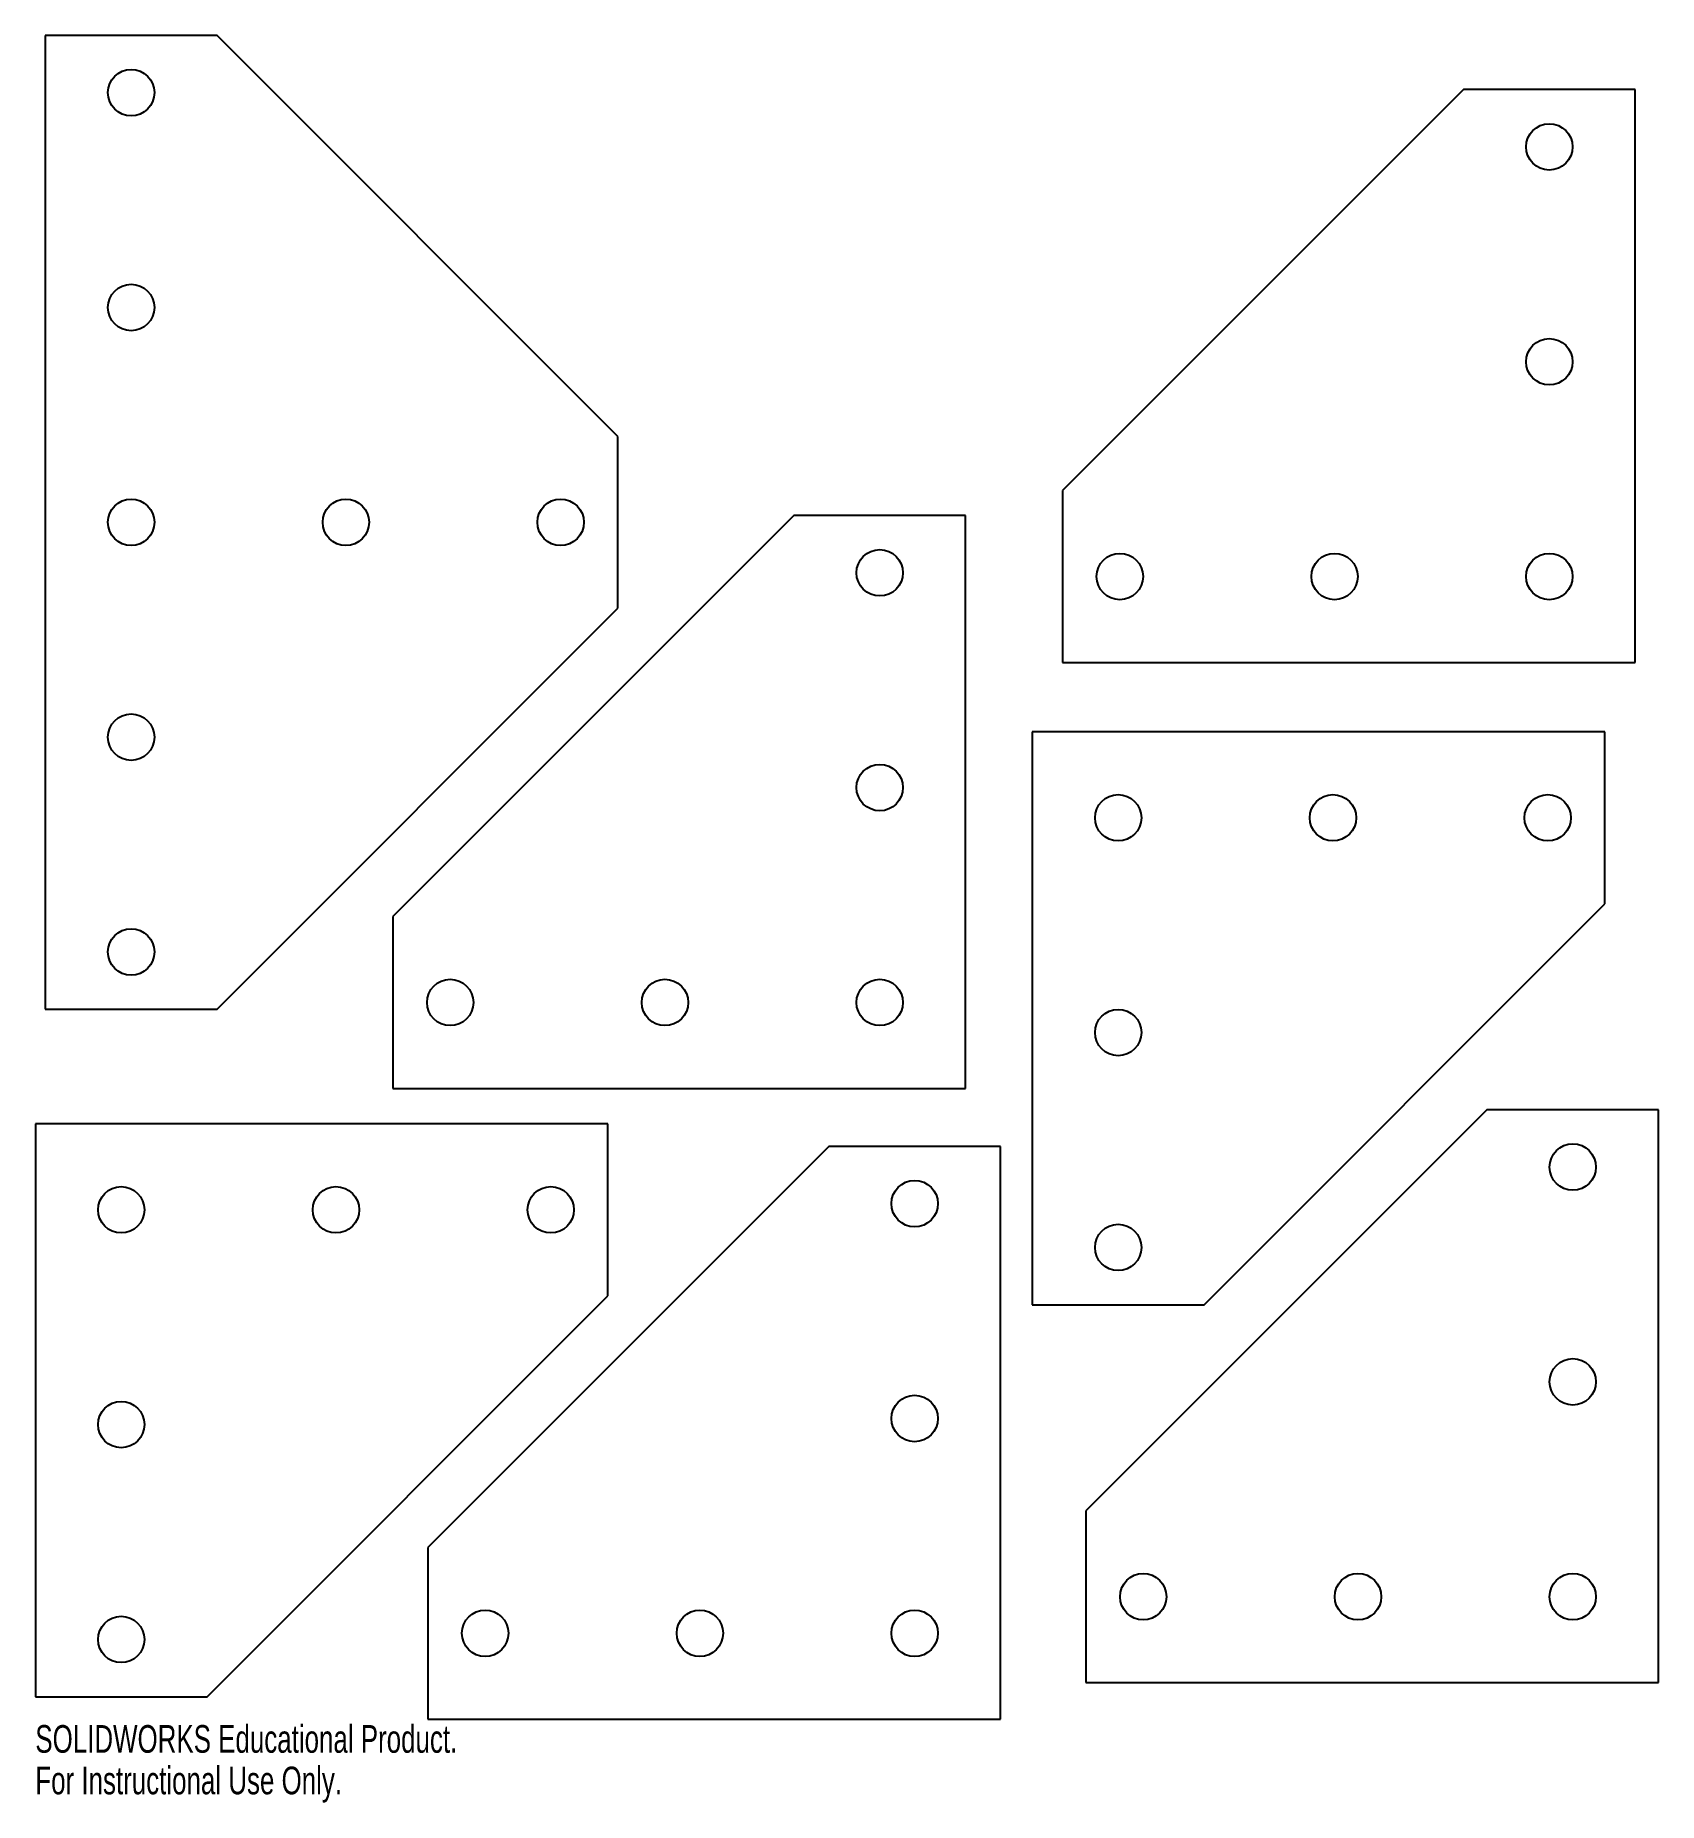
# Model space of a CAD drawing. Header units: millimetres. Extents: x -295 to -11, y -10 to 298.
import ezdxf

# ---------------------------------------------------------------- set-up
doc = ezdxf.new("R2010")
doc.units = ezdxf.units.MM
doc.styles.add('SLDTEXTSTYLE0', font='TXT', dxfattribs={"width": 0.7})

msp = doc.modelspace()

# ---------------------------------------------------------------- linework, layer by layer
at = {"color": 7, "linetype": 'Continuous', "lineweight": 25}
for p, q in [((-292.94, 298.2), (-292.94, 128.2)), ((-262.94, 298.2), (-292.94, 298.2)), ((-192.94, 228.2), (-262.94, 298.2)), ((-45.29, 288.73), (-115.29, 218.73)), ((-15.29, 288.73), (-45.29, 288.73)), ((-15.29, 188.73), (-15.29, 288.73)), ((-192.94, 198.2), (-192.94, 228.2)), ((-115.29, 218.73), (-115.29, 188.73)), ((-162.22, 214.39), (-232.22, 144.39)), ((-132.22, 214.39), (-162.22, 214.39)), ((-132.22, 114.39), (-132.22, 214.39)), ((-262.94, 128.2), (-192.94, 198.2)), ((-115.29, 188.73), (-15.29, 188.73)), ((-20.57, 176.63), (-120.57, 176.63)), ((-120.57, 176.63), (-120.57, 76.63)), ((-20.57, 146.63), (-20.57, 176.63)), ((-90.57, 76.63), (-20.57, 146.63)), ((-232.22, 144.39), (-232.22, 114.39)), ((-292.94, 128.2), (-262.94, 128.2)), ((-232.22, 114.39), (-132.22, 114.39)), ((-194.67, 108.2), (-294.67, 108.2)), ((-294.67, 108.2), (-294.67, 8.2)), ((-194.67, 78.2), (-194.67, 108.2)), ((-41.2, 110.66), (-111.2, 40.66)), ((-11.2, 110.66), (-41.2, 110.66)), ((-11.2, 10.66), (-11.2, 110.66)), ((-156.12, 104.27), (-226.12, 34.27)), ((-126.12, 104.27), (-156.12, 104.27)), ((-126.12, 4.27), (-126.12, 104.27)), ((-264.67, 8.2), (-194.67, 78.2)), ((-120.57, 76.63), (-90.57, 76.63)), ((-111.2, 40.66), (-111.2, 10.66)), ((-226.12, 34.27), (-226.12, 4.27)), ((-111.2, 10.66), (-11.2, 10.66)), ((-294.67, 8.2), (-264.67, 8.2)), ((-226.12, 4.27), (-126.12, 4.27))]:
    msp.add_line(p, q, dxfattribs=at)
for centre in [(-277.94, 288.2), (-30.29, 278.73), (-277.94, 250.7), (-30.29, 241.23), (-277.94, 213.2), (-240.44, 213.2), (-202.94, 213.2), (-147.22, 204.39), (-105.29, 203.73), (-67.79, 203.73), (-30.29, 203.73), (-277.94, 175.7), (-147.22, 166.89), (-105.57, 161.63), (-68.07, 161.63), (-30.57, 161.63), (-277.94, 138.2), (-222.22, 129.39), (-184.72, 129.39), (-147.22, 129.39), (-105.57, 124.13), (-26.2, 100.66), (-279.67, 93.2), (-242.17, 93.2), (-204.67, 93.2), (-141.12, 94.27), (-105.57, 86.63), (-26.2, 63.16), (-279.67, 55.7), (-141.12, 56.77), (-101.2, 25.66), (-63.7, 25.66), (-26.2, 25.66), (-279.67, 18.2), (-216.12, 19.27), (-178.62, 19.27), (-141.12, 19.27)]:
    msp.add_circle(centre, 4.05, dxfattribs=at)

# ---------------------------------------------------------------- texts
at = {"color": 7, "linetype": 'Continuous', "char_height": 4.8336, "attachment_point": 1, "style": 'SLDTEXTSTYLE0'}
for s, insert in [('SOLIDWORKS Educational Product.', (-294.67, 3.25)), ('For Instructional Use Only.', (-294.67, -4))]:
    msp.add_mtext(s, dxfattribs=dict(at, insert=insert))

doc.saveas('drawing.dxf')
